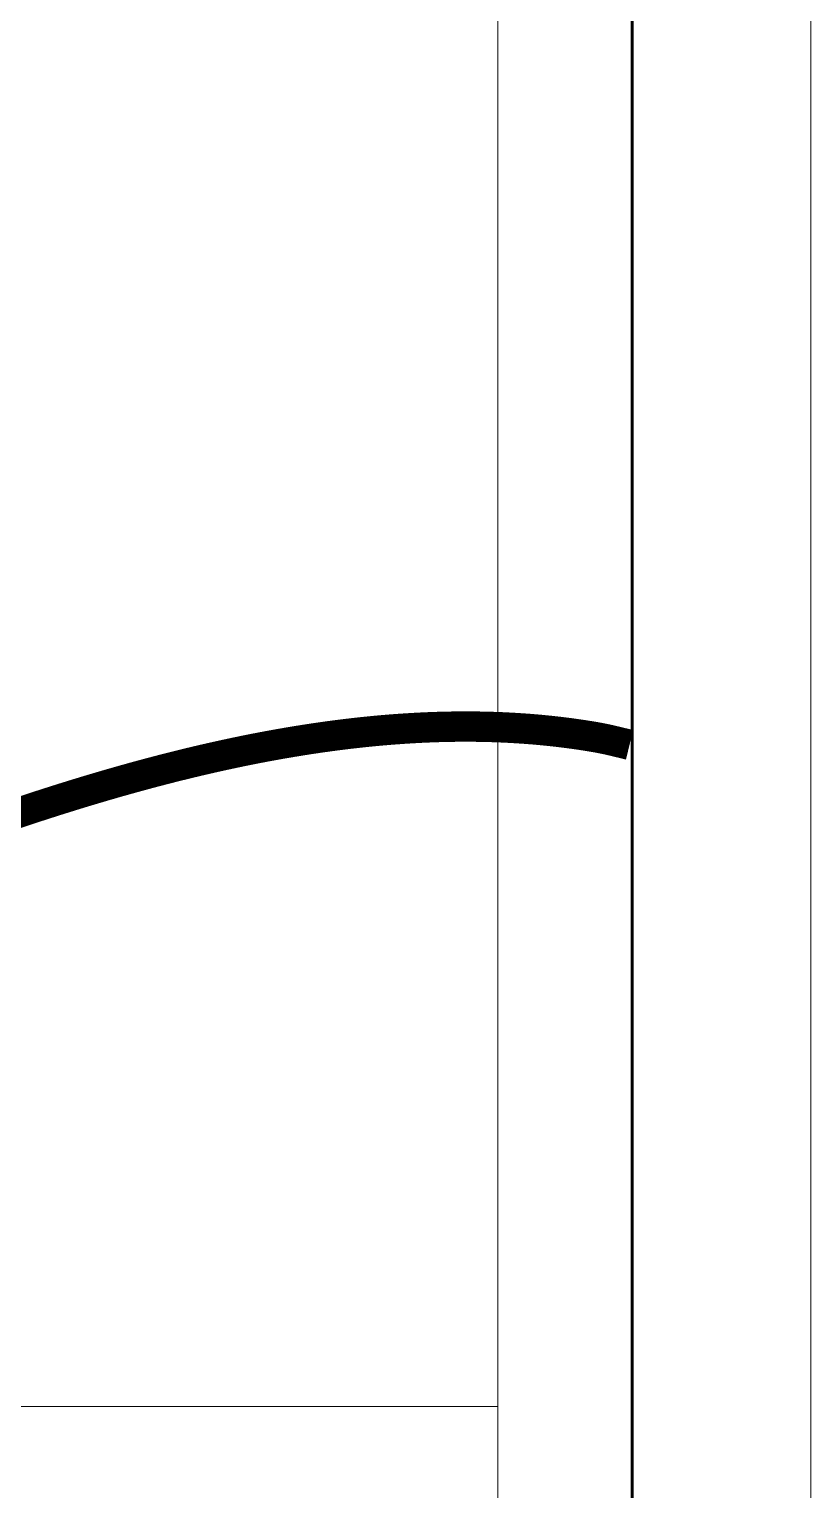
# Model space of a CAD drawing. Header units: millimetres. Extents: x -295047 to 304185, y -728047 to -308748.
# Drawn here: x 148348 to 148785, y -328922 to -328104 of the extents above; entities that cross this region are included whole.
import ezdxf
from ezdxf.enums import TextEntityAlignment as Align

# ---------------------------------------------------------------- set-up
doc = ezdxf.new("R2010")
doc.units = ezdxf.units.MM
doc.header["$MEASUREMENT"] = 0
doc.layers.get('Defpoints').update_dxf_attribs({"color": 1})
for name, color, linetype, lineweight in [('Khungten_LCDI', 7, 'Continuous', 5), ('LC Dim', 8, 'Continuous', 18), ('LC ISO', 153, 'Continuous', 13), ('LC Net thay', 7, 'Continuous', 25), ('LC Text1', 3, 'Continuous', 20)]:
    doc.layers.add(name, color=color, linetype=linetype, lineweight=lineweight)
doc.styles.add('Khungten', font='VHAVAN.TTF', dxfattribs={"width": 0.9, "height": 5000})
doc.styles.add('Title', font='VHBLACK.TTF', dxfattribs={"width": 0.8})

# ---------------------------------------------------------------- blocks, each defined once
blk = doc.blocks.new('a tuan anh')
at = {"layer": 'LC ISO', "const_width": 30}
blk.add_lwpolyline([(625.3, -394.84), (631.14, -392.87), (637, -390.92), (648.77, -387.05), (654.68, -385.12), (660.61, -383.21), (666.55, -381.31), (672.51, -379.42), (678.49, -377.54), (684.48, -375.68), (690.48, -373.83), (696.5, -371.99), (702.54, -370.17), (708.59, -368.37), (714.65, -366.57), (720.72, -364.8), (726.81, -363.04), (732.91, -361.3), (739.03, -359.58), (745.15, -357.87), (751.29, -356.19), (757.44, -354.52), (763.6, -352.87), (769.78, -351.25), (775.96, -349.64), (782.15, -348.05), (788.35, -346.49), (794.57, -344.95), (800.79, -343.44), (807.02, -341.94), (813.26, -340.47), (819.51, -339.03), (825.77, -337.61), (832.03, -336.22), (838.3, -334.85), (844.58, -333.51), (850.87, -332.19), (857.16, -330.91), (863.46, -329.65), (869.77, -328.42), (876.08, -327.22), (882.4, -326.05), (888.72, -324.91), (895.04, -323.81), (901.38, -322.73), (907.71, -321.68), (914.05, -320.67), (920.39, -319.69), (926.74, -318.75), (933.09, -317.84), (939.44, -316.96), (945.79, -316.12), (952.15, -315.32), (958.5, -314.55), (964.86, -313.81), (971.22, -313.12), (977.58, -312.46), (983.94, -311.84), (990.3, -311.26), (996.66, -310.72), (1003.02, -310.22), (1009.38, -309.77), (1015.74, -309.35), (1022.1, -308.97), (1028.45, -308.63), (1034.81, -308.34), (1041.16, -308.09), (1047.5, -307.89), (1053.85, -307.73), (1060.19, -307.61), (1066.53, -307.54), (1072.86, -307.51), (1079.19, -307.54), (1085.52, -307.6), (1091.84, -307.72), (1098.15, -307.88), (1104.46, -308.09), (1110.77, -308.35), (1117.07, -308.67), (1123.36, -309.03), (1129.64, -309.44), (1135.92, -309.9), (1142.19, -310.41), (1148.46, -310.98), (1154.71, -311.6), (1160.96, -312.27), (1167.2, -313), (1173.43, -313.78), (1179.65, -314.61), (1185.86, -315.5), (1192.06, -316.45), (1198.25, -317.45), (1201.34, -317.98), (1204.42, -318.54), (1207.49, -319.13), (1210.55, -319.74), (1213.6, -320.4), (1216.64, -321.09), (1222.72, -322.53), (1228.8, -324.01), (1234.92, -325.48)], dxfattribs=at)
blk = doc.blocks.new('lcdi fix')
at = {"layer": 'Defpoints', "lineweight": 0}
blk.add_lwpolyline([(-1200, -14850), (-1200, 14850), (40800, 14850), (40800, -14850)], close=True, dxfattribs=at)
at = {"layer": 'Khungten_LCDI', "color": 5, "lineweight": 25}
blk.add_line((40600, -14650), (40600, 14650), dxfattribs=at)
at = {"layer": 'Khungten_LCDI', "color": 5, "lineweight": 60}
blk.add_lwpolyline([(0, -14650), (0, 14650), (40600, 14650), (40600, -14650)], close=True, dxfattribs=at)
at = {"layer": 'Khungten_LCDI', "color": 9, "lineweight": 15}
for points in [[(36750, 446.3), (40450, 446.3), (40450, 2437.2), (36750, 2437.2)], [(36750, -1521.9), (40450, -1521.9), (40450, 446.3), (36750, 446.3)]]:
    blk.add_lwpolyline(points, close=True, dxfattribs=at)
at = {"layer": 'LC Dim', "xscale": 1.134, "yscale": 1.134, "zscale": 1.134}
blk.add_blockref('a tuan anh', (39196.8, 1556.5), dxfattribs=at)
at = {"color": 7, "style": 'Khungten', "width": 0.8}
for tag, p in [('REVISION', (39498.8, -10746.3)), ('NGAYHT', (39546.1, -11609.4))]:
    blk.add_attdef(tag, text='', height=200, dxfattribs=at).set_placement(p, align=Align.CENTER)
at = {"layer": 'LC Text1', "style": 'Title', "width": 1.485915}
for tag, p, p2 in [('TENBANVE1', (36912.7, -8885.8), (40339.1, -8885.8)), ('TENBANVE2', (36912.7, -9562.5), (40339.1, -9562.5))]:
    blk.add_attdef(tag, text='', height=250, dxfattribs=at).set_placement(p, p2, align=Align.FIT)
at = {"layer": 'LC Text1', "style": 'Title', "width": 0.7}
blk.add_attdef('SOBANVE', text='', height=250, dxfattribs=at).set_placement((39562, -13896.2), align=Align.CENTER)

msp = doc.modelspace()

# ---------------------------------------------------------------- block references
at = {"layer": 'LC Net thay', "xscale": 0.5000000000000013, "yscale": 0.5000000000000013, "zscale": 0.5000000000000013}
msp.add_blockref('lcdi fix', (128384.99, -329098.5, 17.75), dxfattribs=at)
at = {"layer": 'LC Net thay', "extrusion": (0.000528397, 4.04352e-06, 1), "xscale": 0.7998127431915381, "yscale": 0.7998127431915381, "zscale": 0.7998127431915381, "rotation": 359.9999999999995}
msp.add_blockref('lcdi fix', (149744.74, -333550.72, 95.07), dxfattribs=at)

doc.saveas('drawing.dxf')
